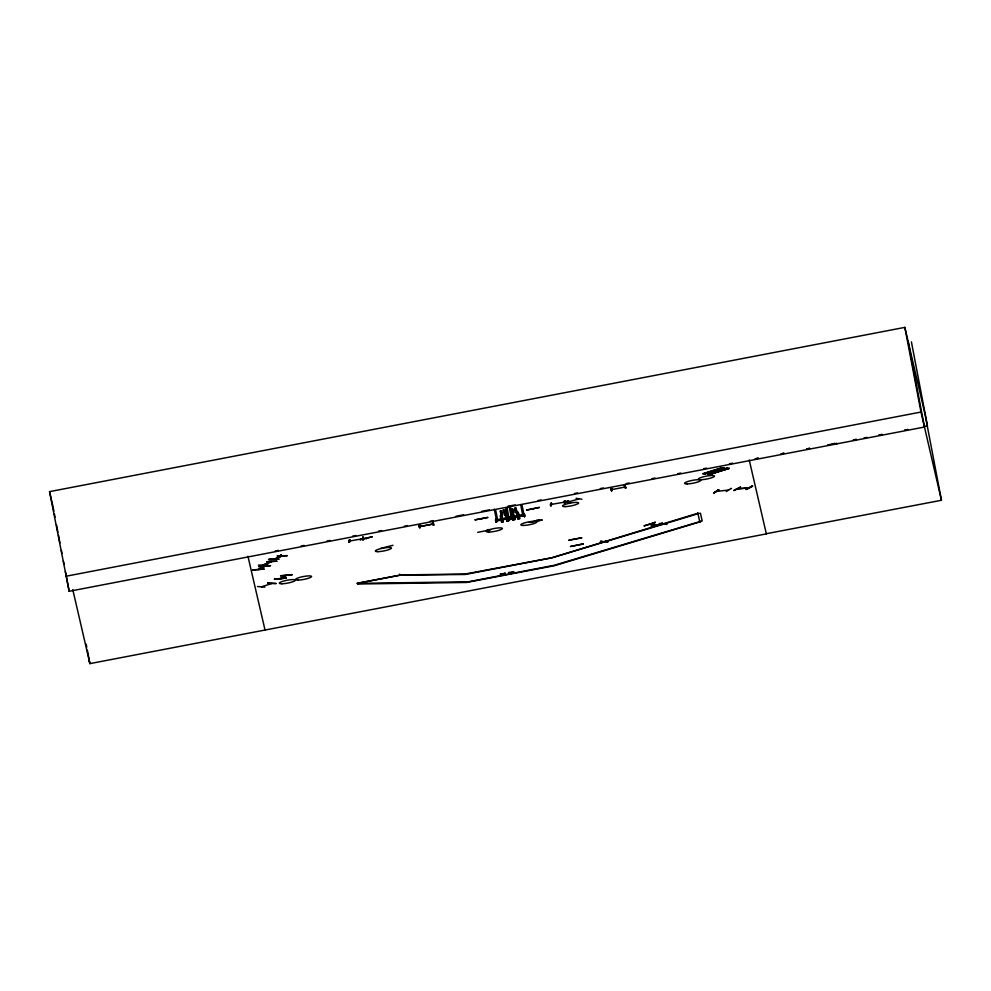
<?xml version="1.0" encoding="UTF-8"?>
<svg xmlns="http://www.w3.org/2000/svg" width="991" height="991" viewBox="0 0 991 991"><rect width="100%" height="100%" fill="white"/><g stroke="black" fill="none" stroke-linecap="round" stroke-linejoin="round"><path stroke-width="1.49" d="M252.755 569.887L264.275 569.045L252.829 570.036M644.187 525.75L655.138 522.468L644.261 525.936M268.511 559.543L278.966 559.122L268.933 559.469M268.846 559.382L278.843 559.073M349.018 542.226L349.761 539.674L349.687 542.201C348.237 543.118 348.559 539.116 349.91 539.773M362.706 538.683L349.798 541.024M362.979 537.308L362.607 539.86L363.325 539.723L363.536 537.295L362.78 536.763M550.823 503.329L550.612 505.794L551.33 505.658L551.541 503.23C550.154 502.598 549.993 506.599 551.207 505.497M551.132 505.608L551.343 503.18M564.932 503.118L564.548 500.752L564.238 503.317L564.957 503.193L565.093 500.678L564.957 503.193M257.462 586.523L264.87 587.168M607.334 542.25L600.496 541.458L607.941 542.077L600.534 541.383M564.251 501.756L563.631 501.929L570.482 502.573M733.86 490.52L740.562 487.238L733.897 490.434M734.381 490.297L740.376 487.163M713.495 492.998C724.681 486.222 714.622 491.932 714.127 493.01L718.822 489.926L718.165 489.926M419.565 527.794C418.945 521.749 418.512 528.773 420.283 527.658L419.614 524.66M420.147 527.559L419.552 525.304M611.521 490.793C610.976 484.735 610.369 491.821 612.24 490.656L611.583 488.204L611.558 490.694M495.946 519.148L496.615 522.084L495.896 522.22L495.995 519.073L496.664 520.944L494.286 509.163M496.392 521.452L496.615 522.084M511.319 518.528L510.774 519.371L510.315 517.029L511.306 516.856M512.434 517.909C513.772 516.001 509.684 515.704 510.774 519.296M723.876 467.702L704.415 473.871L705.035 473.723M727.382 468.173L707.648 474.107L708.292 473.983M710.324 474.132L729.401 468.322L710.374 474.144M721.225 467.702L722.092 467.764L703.251 473.785M533.369 508.978L532.749 508.879M535.499 520.919L535.982 520.795M274.643 578.509L274.495 579.314L286.411 578.038L274.495 579.215M274.705 579.091L286.349 577.951M501.434 515.06L500.48 510.922M501.396 510.749L502.623 515.047L501.31 510.761M503.701 510.501C508.792 526.308 499.786 499.154 504.741 514.626M500.628 515.617L502.474 522.071L501.582 522.195L500.505 515.642M505.732 514.242L504.778 510.105L505.819 514.23M501.768 515.394L503.193 521.6M505.336 515.01L506.897 521.192L505.695 514.651M506.128 514.366L505.088 510.241M508.395 520.609L506.958 514.403M512.409 512.954L511.455 508.817M502.561 521.997L500.975 515.853M512.372 508.643L513.598 512.942L512.285 508.656M514.676 508.395L515.716 512.52L514.911 508.16M512.917 519.742L511.48 513.536M516.707 512.136L515.754 507.999L516.794 512.124M512.743 513.288C511.666 521.761 518.157 522.121 512.867 513.264M515.716 512.52L514.998 508.148M518.107 518.751L516.67 512.545M517.562 512.657L519.135 518.838L517.934 512.297M365.902 538.46L366.893 538.46L366.236 538.609M481.7 519.024L481.031 519.135L481.626 518.788M263.247 564.944L271.385 561.587M273.776 559.296L281.915 555.939M271.732 561.6L263.594 564.932M282.274 555.963L274.123 559.283M280.441 578.571L285.941 575.461M286.399 575.437L281.048 578.496M263.717 566.654L264.077 566.654M655.113 522.554L655.088 521.947M258.354 569.552L264.349 566.332M264.783 566.307L258.998 569.441M702.73 473.772L721.745 467.752M704.415 473.871L723.727 467.851M710.052 474.317L728.905 468.285M726.861 468.148L707.723 474.132M575.127 539.265L575.821 539.116M731.011 488.464L726.304 491.561M504.58 510.353L505.571 514.465M515.555 508.247L516.559 512.359M505.831 514.626L507.256 520.832M512.768 513.103L511.542 508.804M516.385 512.917L517.872 519.073M516.807 512.52L518.243 518.727M518.058 512.273L519.495 518.479M513.449 519.953L511.616 513.511M280.763 575.771L292.072 574.656M271.906 583.513L261.475 586.796M292.072 574.854L280.515 575.808M432.894 524.09L420.159 526.518L432.906 523.991M624.355 485.788L624.751 487.114L624.578 485.218M496.144 519.656L497.581 519.383L497.829 520.696L495.711 510.34M507.9 517.525L509.783 517.178L510.241 519.482L509.523 519.618L508.94 516.608L510.229 519.457M507.788 517.426L508.024 518.665M520.894 505.509L522.827 515.927L522.492 514.614L524.103 514.341M522.059 505.286L524.4 516.769C526.295 515.964 524.512 513.165 522.666 514.564M264.386 564.622L264.151 564.573M274.916 558.986L274.408 558.998M270.593 561.885L271.1 561.872M281.122 556.248L281.209 555.034M259.159 566.641L270.258 565.811M746.533 489.43L752.59 486.172L745.889 489.492L752.008 486.073M656.773 525.007L649.514 524.375L656.141 525.131M551.615 504.369L564.35 502.152M604.399 541.668L605.873 541.346L604.535 541.631M662.149 524.388L662.818 524.053M663.004 524.115L661.715 524.388M567.323 502.177L578.794 498.981M512.297 516.645L511.17 516.856M509.238 517.191L509.04 518.578L508.94 516.608M511.492 519.222L510.873 516.224L511.269 518.12L524.041 515.679M277.505 555.852L287.155 555.617M258.403 565.105L267.991 564.944M287.105 555.765L277.17 555.976M277.022 561.216L266.542 561.748L276.6 561.203M567.248 500.876L567.843 502.164M568.438 500.666L568.623 501.942L568.4 500.95M728.571 490.05L716.852 491.35M281.481 556.273L281.345 554.997M267.768 582.597L268.388 583.055M267.83 583.265L275.721 583.513M568.623 501.942L568.029 500.653M705.233 473.933L723.925 467.715M727.382 468.148L708.342 473.995M748.762 487.956L737.539 488.897M697.912 513.772L552.445 557.66L465.064 574.037L401.739 574.916L356.921 583.389L399.93 575.127L465.175 574.483L551.194 557.958L696.562 513.623L700.426 513.288L702.185 520.919L554.204 565.291L468.186 581.816L359.25 583.34L357.553 583.996L466.476 582.473L554.316 565.737L701.021 521.551L699.683 521.402L697.714 512.706M662.422 523.384L651.112 526.704L662.446 523.459L661.988 522.777M666.361 524.45L666.968 524.264L659.659 523.545M576.056 498.25L581.928 499.266M372.158 536.788L359.807 539.773L372.306 536.75M380.841 548.357L392.981 545.298M509.04 518.566L507.181 508.148M511.43 517.996L511.282 516.72M568.45 501.867L568.215 500.628M908.016 340.78L924.467 427.034L69.172 591.293L49.55 491.635L904.845 327.377L925.136 414.721L941.45 500.269L766.192 533.74M65.703 576.304L920.998 412.045L941.45 500.269M275.275 550.984L278.31 550.401M301.103 546.016L304.138 545.434M326.931 541.061L329.966 540.479M352.746 536.106L355.794 535.524M378.574 531.139L381.609 530.557M404.402 526.184L407.437 525.602M430.23 521.229L433.265 520.634M456.046 516.261L463.639 514.8M481.874 511.306L489.467 509.845M507.702 506.339L515.295 504.89M538.076 500.505L541.123 499.922M574.532 493.506L577.58 492.923M600.36 488.551L603.395 487.968M626.188 483.583L629.223 483.001M652.016 478.628L655.051 478.046M677.832 473.673L680.879 473.079M703.66 468.706L706.694 468.124M729.487 463.751L732.522 463.169M832.254 444.005L835.277 443.435L827.733 444.909M853.387 439.954L856.41 439.372L853.4 439.992M879.042 435.024L882.064 434.442M610.989 488.501L611.707 488.365M624.615 485.887L625.333 485.751L625.854 488.043L625.148 488.179L624.664 485.689L625.854 488.006M419.032 525.503L419.75 525.366M612.116 489.529L624.751 487.101M433.897 525.032L433.178 525.18L432.658 522.889L433.364 522.715L433.872 524.97M863.966 437.96L866.976 437.39M879.054 435.074L882.077 434.492M924.343 426.39L927.427 425.796L911.41 341.833M487.745 517.401L474.838 519.879L487.758 517.488M539.389 507.404L526.518 510.068L539.401 507.479M509.163 518.528L496.392 520.969M509.386 518.912L509.523 519.618M524.264 516.063L524.4 516.769M536.391 520.25L539.277 519.779M477.712 532.34L490.619 529.826M529.355 522.331L542.288 519.99L529.367 522.381M568.958 540.132L581.878 537.754L568.983 540.244M583.29 543.811L570.42 546.512L583.327 544.034M564.461 500.889L565.167 500.728M496.243 519.742L495.438 519.891L495.896 522.22M737.899 488.761L748.899 487.82M730.85 488.575L731.519 488.501M751.958 486.259L752.528 486.123M267.954 583.129L276.254 583.526M666.435 524.301L659.523 523.682L660.105 523.434M564.077 501.706L570.605 502.66L563.619 501.904M432.745 522.753L433.24 524.982M509.708 517.104L510.154 519.408M517.017 512.273L516.063 508.135M518.392 512.508L519.829 518.714M517.141 512.743L518.578 518.95M507.082 514.391L508.519 520.585M506.166 514.862L507.603 521.055M502.908 521.972L501.359 515.729M258.849 566.679L270.58 565.576M512.149 513.177L511.294 509.04M500.566 510.91L501.52 515.047M500.232 511.17L501.198 515.308M501.892 515.382L503.329 521.576M362.656 539.661L363.325 539.723M89.041 660.427L89.908 663.623L766.353 533.889L749.233 459.96M512.595 508.792L513.648 512.917M512.136 508.879L513.09 513.016M513.202 513.499L514.763 519.68M511.245 513.871L512.681 520.064M507.417 514.614L508.854 520.82M506.723 514.738L508.16 520.944M501.161 510.984L502.115 515.122M500.269 515.977L501.706 522.183M247.936 556.236L265.055 630.165M72.801 589.682L89.908 663.623L87.344 650.133M49.55 491.635L53.018 506.636M510.365 516.955L510.811 519.259M904.845 327.377L920.998 412.045M836.788 443.138L836.912 443.844M567.286 500.889L567.521 502.115M510.588 507.479L512.57 517.872M509.139 506.228L511.406 518.095M506.017 508.371L507.863 518.776M399.732 574.074L399.93 575.127M280.837 555.01L281.097 556.273L280.837 555.431M86.192 644.138L86.762 647.135M53.303 508.148L53.886 511.17M54.468 514.193L55.038 517.215M56.487 524.772L57.924 532.328M58.506 535.351L59.943 542.919M61.38 550.476L61.962 553.498M63.399 561.055L63.981 564.077M65.418 571.646L69.172 591.293M487.138 530.049A8.151 1.462 -10.8 0 1 488.34 529.504M487.126 530.272A8.213 1.474 -10.8 0 1 488.34 529.727M504.382 573.405L500.121 574.223L502.387 574.408L500.393 575.437L505.769 574.408L503.465 574.21L505.422 573.207L504.382 573.405M512.756 571.795L508.494 572.612L510.761 572.798L508.767 573.826L514.143 572.798L511.839 572.6L513.796 571.596L512.756 571.795M758.288 458.214L755.278 458.796L758.288 458.214M783.955 453.283L780.933 453.866L783.955 453.296M809.61 448.366L806.6 448.935L809.622 448.378M907.731 429.512L904.709 430.094L907.744 429.574M507.689 517.822L497.655 519.817L507.689 517.822M522.554 514.961L512.52 516.881L522.579 515.047M281.915 583.773A8.176 1.462 -10.8 0 0 295.207 580.553A8.176 1.462 -10.8 0 0 284.962 580.701A8.176 1.462 -10.8 0 0 281.915 583.773M298.093 580.082A8.176 1.462 -10.8 0 0 311.385 576.861A8.176 1.462 -10.8 0 0 301.14 577.01A8.176 1.462 -10.8 0 0 298.093 580.082M377.943 551.653A8.201 1.462 -10.8 0 0 391.259 548.419A8.201 1.462 -10.8 0 0 381.002 548.568A8.201 1.462 -10.8 0 0 377.943 551.653M565.143 506.612A8.201 1.462 -10.8 0 0 578.459 503.378A8.201 1.462 -10.8 0 0 568.202 503.527A8.201 1.462 -10.8 0 0 565.143 506.612M700.971 479.706A8.201 1.462 -10.8 0 0 714.3 476.485A8.201 1.462 -10.8 0 0 704.031 476.621A8.201 1.462 -10.8 0 0 700.971 479.706M687.209 483.905A8.201 1.462 -10.8 0 0 700.526 480.672A8.201 1.462 -10.8 0 0 690.269 480.821A8.201 1.462 -10.8 0 0 687.209 483.905M523.471 525.441A8.201 1.462 -10.8 0 0 536.788 522.207A8.201 1.462 -10.8 0 0 526.518 522.356A8.201 1.462 -10.8 0 0 523.471 525.441M488.873 532.056A8.201 1.462 -10.8 0 0 502.189 528.835A8.201 1.462 -10.8 0 0 491.932 528.983A8.201 1.462 -10.8 0 0 488.873 532.056"/></g></svg>
